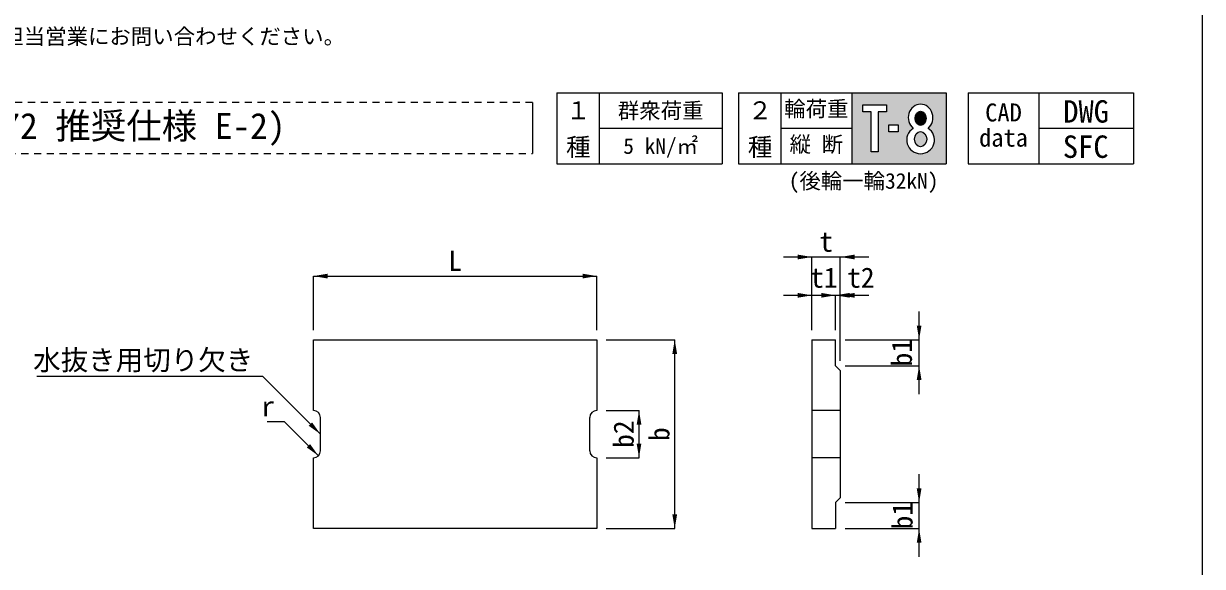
# Model space of a CAD drawing. Units: millimetres, scale not verified. Extents: x 2457 to 21956, y 3121 to 8731.
# Drawn here: x 3822 to 6317, y 4801 to 5950 of the extents above; entities that cross this region are included whole.
import ezdxf
from ezdxf.enums import TextEntityAlignment as Align

# ---------------------------------------------------------------- set-up
doc = ezdxf.new("R2010")
doc.units = ezdxf.units.MM
doc.header["$LTSCALE"] = 20
doc.linetypes.add('USER1', pattern=[1.35, 0.75, -0.6])
for name, color, linetype, lineweight in [('(0-0)', 7, 'Continuous', 13), ('0_2', 7, 'Continuous', 13), ('ハッチング', 7, 'Continuous', 5), ('寸法線', 7, 'Continuous', 9), ('本体', 2, 'Continuous', 20), ('枠', 5, 'Continuous', 5), ('補助線', 8, 'Continuous', 20)]:
    doc.layers.add(name, color=color, linetype=linetype, lineweight=lineweight)
doc.styles.add('@ＭＳ ゴシック', font='')
doc.styles.add('ＭＳ ゴシック', font='')
doc.styles.get('@ＭＳ ゴシック').set_extended_font_data('@MS Gothic')
doc.styles.get('ＭＳ ゴシック').set_extended_font_data('MS Gothic')

# ---------------------------------------------------------------- blocks, each defined once
blk = doc.blocks.new('filled_arrow')
at = {"color": 0, "linetype": 'Continuous', "lineweight": -2}
blk.add_solid([(7.5, 1.25), (0, 0), (7.5, -1.25)], dxfattribs=at)

msp = doc.modelspace()

# ---------------------------------------------------------------- hatches: boundary and pattern name
at = {"layer": 'ハッチング'}
h = msp.add_hatch(color=256, dxfattribs=at)
h.paths.add_polyline_path([(5775.1, 5653.55), (5775.1, 5803.55), (5575.1, 5803.55), (5575.1, 5653.55)])
edge = h.paths.add_edge_path(flags=16)
edge.add_ellipse((5720.75, 5703.93), major_axis=(29.47, 0), ratio=0.9867574, start_angle=122.62433, end_angle=57.37567, ccw=False)
edge.add_ellipse((5720.75, 5751.22), major_axis=(0, -28.42), ratio=0.9200933, start_angle=34.73762, end_angle=-34.73762, ccw=False)
h.paths.add_polyline_path([(5673.34, 5721.05), (5653.34, 5721.05), (5653.34, 5736.05), (5673.34, 5736.05)], flags=16)
h.paths.add_polyline_path([(5630.84, 5678.55), (5615.84, 5678.55), (5615.84, 5763.55), (5598.34, 5763.55), (5598.34, 5778.55), (5648.34, 5778.55), (5648.34, 5763.55), (5630.84, 5763.55)], flags=16)
h = msp.add_hatch(color=256, dxfattribs=at)
edge = h.paths.add_edge_path()
edge.add_ellipse((5720.75, 5749.74), major_axis=(0, -15.07), ratio=0.7687829, start_angle=0, end_angle=180, ccw=False)
edge.add_ellipse((5720.75, 5749.74), major_axis=(0, -15.07), ratio=0.7687829, start_angle=180, end_angle=0, ccw=False)
h = msp.add_hatch(color=256, dxfattribs=at)
edge = h.paths.add_edge_path()
edge.add_ellipse((5720.75, 5705.62), major_axis=(0, -15.92), ratio=0.8075398, start_angle=0, end_angle=180, ccw=False)
edge.add_ellipse((5720.75, 5705.62), major_axis=(0, -15.92), ratio=0.8075398, start_angle=180, end_angle=0, ccw=False)

# ---------------------------------------------------------------- linework, layer by layer
at = {"layer": '(0-0)', "color": 4, "linetype": 'USER1', "lineweight": 9}
for p, q in [((4899.4, 5783.43), (2629.29, 5783.43)), ((2629.29, 5675.05), (4899.4, 5675.05))]:
    msp.add_line(p, q, dxfattribs=at)
at = {"layer": '0_2', "lineweight": 20}
for p, q in [((4950.77, 5803.55), (5300.77, 5803.55)), ((4950.77, 5803.55), (4950.77, 5653.55)), ((5040.33, 5803.55), (5040.33, 5653.55)), ((5300.77, 5803.55), (5300.77, 5653.55)), ((5335.54, 5803.55), (5775.1, 5803.55)), ((5335.54, 5803.55), (5335.54, 5653.55)), ((5425.1, 5803.55), (5425.1, 5653.55)), ((5575.1, 5803.55), (5575.1, 5653.55)), ((5775.1, 5803.55), (5775.1, 5653.55)), ((5821.32, 5803.55), (5821.32, 5653.55)), ((5821.32, 5803.55), (6171.32, 5803.55)), ((5971.32, 5803.55), (5971.32, 5653.55)), ((6171.32, 5803.55), (6171.32, 5653.55)), ((5040.33, 5728.55), (5300.77, 5728.55)), ((5425.1, 5728.55), (5575.1, 5728.55)), ((5971.32, 5728.55), (6171.32, 5728.55)), ((4950.77, 5653.55), (5300.77, 5653.55)), ((5335.54, 5653.55), (5775.1, 5653.55)), ((5425.1, 5653.55), (5775.1, 5653.55)), ((5821.32, 5653.55), (6171.32, 5653.55))]:
    msp.add_line(p, q, dxfattribs=at)
at = {"layer": 'ハッチング'}
for points in [[(5615.84, 5678.55), (5615.84, 5763.55), (5598.34, 5763.55), (5598.34, 5778.55), (5648.34, 5778.55), (5648.34, 5763.55), (5630.84, 5763.55), (5630.84, 5678.55)], [(5653.34, 5736.05), (5673.34, 5736.05), (5673.34, 5721.05), (5653.34, 5721.05)]]:
    msp.add_lwpolyline(points, close=True, dxfattribs=at)
for centre, major_axis, ratio, start_param, end_param in [((5720.75, 5751.22), (0, -28.42), 0.920093, 0.6458167, 5.6373686), ((5720.75, 5703.93), (29.47, 0), 0.986757, 2.1341622, 7.2906158)]:
    msp.add_ellipse(centre, major_axis=major_axis, ratio=ratio, start_param=start_param, end_param=end_param, dxfattribs=at)
for centre, major_axis, ratio in [((5720.75, 5749.74), (0, -15.07), 0.768783), ((5720.75, 5705.62), (0, -15.92), 0.80754)]:
    msp.add_ellipse(centre, major_axis=major_axis, ratio=ratio, dxfattribs=at)
at = {"layer": '寸法線'}
for p, q in [((5430.82, 5456.16), (5610.82, 5456.16)), ((5490.82, 5301.06), (5490.82, 5456.16)), ((5550.82, 5236.06), (5550.82, 5456.16)), ((4435.44, 5415.67), (5035.44, 5415.67)), ((4435.44, 5301.06), (4435.44, 5415.67)), ((5035.44, 5301.06), (5035.44, 5415.67)), ((5430.82, 5375.01), (5600.82, 5375.01)), ((5480.82, 5375.01), (5610.82, 5375.01)), ((5490.82, 5301.06), (5490.82, 5375.01)), ((5540.82, 5301.06), (5540.82, 5375.01)), ((5540.82, 5301.06), (5540.82, 5375.01)), ((5550.82, 5236.06), (5550.82, 5375.01)), ((5717.57, 5166.06), (5717.57, 5341.06)), ((5055.44, 5281.06), (5200.32, 5281.06)), ((5200.32, 4881.06), (5200.32, 5281.06)), ((5560.82, 5281.06), (5717.57, 5281.06)), ((5560.82, 5226.06), (5717.57, 5226.06)), ((5055.32, 5131.06), (5124.7, 5131.06)), ((5124.7, 5031.06), (5124.7, 5131.06)), ((5055.44, 5031.06), (5124.7, 5031.06)), ((5717.57, 4821.06), (5717.57, 4996.06)), ((5560.82, 4936.06), (5717.57, 4936.06)), ((5055.44, 4881.06), (5200.32, 4881.06)), ((5560.82, 4881.06), (5717.57, 4881.06))]:
    msp.add_line(p, q, dxfattribs=at)
for points in [[(4450.44, 5081.06), (4328.49, 5203.01), (3849.81, 5203.01)], [(4446.08, 5035.42), (4374.28, 5107.22), (4337.37, 5107.22)]]:
    msp.add_lwpolyline(points, dxfattribs=at)
at = {"layer": '本体'}
for p, q in [((4435.44, 5131.06), (4435.44, 5281.06)), ((4435.44, 5281.06), (5035.44, 5281.06)), ((5035.44, 5281.06), (5035.44, 5131.06)), ((5490.82, 5281.06), (5490.82, 4881.06)), ((5490.82, 5281.06), (5540.82, 5281.06)), ((5540.82, 5226.06), (5540.82, 5281.06)), ((5540.82, 5226.06), (5550.82, 5216.06)), ((5550.82, 5216.06), (5550.82, 4946.06)), ((4435.54, 5131.06), (4435.44, 5131.06)), ((4450.44, 5045.96), (4450.44, 5116.16)), ((5020.44, 5045.96), (5020.44, 5116.16)), ((5035.34, 5131.06), (5035.44, 5131.06)), ((4435.44, 4881.06), (4435.44, 5031.06)), ((4435.54, 5031.06), (4435.44, 5031.06)), ((5035.34, 5031.06), (5035.44, 5031.06)), ((5035.44, 5031.06), (5035.44, 4881.06)), ((5540.82, 4936.06), (5550.82, 4946.06)), ((5540.82, 4936.06), (5540.82, 4881.06)), ((5035.44, 4881.06), (4435.44, 4881.06)), ((5490.82, 4881.06), (5540.82, 4881.06))]:
    msp.add_line(p, q, dxfattribs=at)
at = {"layer": '本体', "lineweight": 9}
for p, q in [((5550.82, 5131.06), (5490.82, 5131.06)), ((5550.82, 5031.06), (5490.82, 5031.06))]:
    msp.add_line(p, q, dxfattribs=at)
at = {"layer": '本体'}
for centre, start, end in [((4435.54, 5116.16), 0, 90), ((5035.34, 5116.16), 90, 180), ((4435.54, 5045.96), 270, 0), ((5035.34, 5045.96), 180, 270)]:
    msp.add_arc(centre, 14.9, start, end, dxfattribs=at)
at = {"layer": '枠', "lineweight": 13}
msp.add_line((6317.24, 3131.18), (6317.24, 8731.18), dxfattribs=at)
at = {"layer": '補助線', "lineweight": 13}
msp.add_line((4899.4, 5783.43), (4899.4, 5675.05), dxfattribs=at)

# ---------------------------------------------------------------- block references
at = {"layer": '寸法線', "xscale": 4, "yscale": 4}
for p, rotation in [((5490.82, 5456.16), 180), ((5035.44, 5415.67), 180), ((5490.82, 5375.01), 180), ((5540.82, 5375.01), 180), ((5717.57, 5281.06), 90), ((5200.32, 5281.06), 270), ((5717.57, 5226.06), 270), ((5124.7, 5131.06), 270), ((4450.44, 5081.06), 135), ((4446.08, 5035.42), 135), ((5124.7, 5031.06), 90), ((5717.57, 4936.06), 90), ((5200.32, 4881.06), 90), ((5717.57, 4881.06), 270)]:
    msp.add_blockref('filled_arrow', p, dxfattribs=dict(at, rotation=rotation))
for p in [(5550.82, 5456.16), (4435.44, 5415.67), (5540.82, 5375.01), (5550.82, 5375.01)]:
    msp.add_blockref('filled_arrow', p, dxfattribs=at)

# ---------------------------------------------------------------- texts
at = {"layer": '(0-0)', "style": 'ＭＳ ゴシック'}
for s, p in [('DWG', (6022.6, 5726.4)), ('SFC', (6021.74, 5651.7))]:
    msp.add_text(s, height=47.47, dxfattribs=at).set_placement(p, align=Align.BOTTOM_LEFT)
at = {"layer": '(0-0)', "color": 3, "style": 'ＭＳ ゴシック'}
msp.add_text('上ぶた式Ｕ形側溝ふた(JIS A 5372 推奨仕様 E-2)', height=54.99, dxfattribs=at).set_placement((2690.43, 5689.68), align=Align.BOTTOM_LEFT)
at = {"layer": '0_2', "style": 'ＭＳ ゴシック'}
for s, height, p in [('\u3000\u3000\u3000あらかじめ担当営業にお問い合わせください。', 33.23, (3414.56, 5939.73)), ('CAD', 37.98, (5857.47, 5781.12)), ('data', 37.98, (5844.52, 5727.79))]:
    msp.add_text(s, height=height, dxfattribs=at).set_placement(p, align=Align.TOP_LEFT)
for s, p in [('輪荷重', (5500.1, 5769.76)), ('群衆荷重', (5170.55, 5766.05)), ('5 kN/㎡', (5170.55, 5691.05)), ('縦 断', (5500.1, 5694.76)), ('(後輪一輪32kN)', (5600.1, 5617.23))]:
    msp.add_text(s, height=33.23, dxfattribs=at).set_placement(p, align=Align.MIDDLE_CENTER)
at = {"layer": '0_2', "style": '@ＭＳ ゴシック'}
for s, p in [('１ 種', (4995.55, 5728.55)), ('２ 種', (5380.32, 5728.55))]:
    msp.add_text(s, height=37.98, rotation=270, dxfattribs=at).set_placement(p, align=Align.MIDDLE_CENTER)
at = {"layer": '寸法線', "style": 'ＭＳ ゴシック'}
for s, p in [('t', (5520.82, 5488.66)), ('L', (4735.44, 5448.17)), ('t1', (5515.82, 5412.51)), ('t2', (5594.23, 5412.51))]:
    msp.add_text(s, height=42.72, dxfattribs=at).set_placement(p, align=Align.MIDDLE_CENTER)
for s, p in [('水抜き用切り欠き', (4308.49, 5259.29)), ('r', (4354.28, 5161.22))]:
    msp.add_text(s, height=42.72, dxfattribs=at).set_placement(p, align=Align.TOP_RIGHT)
for s, p in [('b1', (5680.97, 5253.56)), ('b2', (5092.2, 5081.06)), ('b', (5167.82, 5081.06)), ('b1', (5682.25, 4908.56))]:
    msp.add_text(s, height=42.72, rotation=90, dxfattribs=at).set_placement(p, align=Align.MIDDLE_CENTER)

doc.saveas('drawing.dxf')
